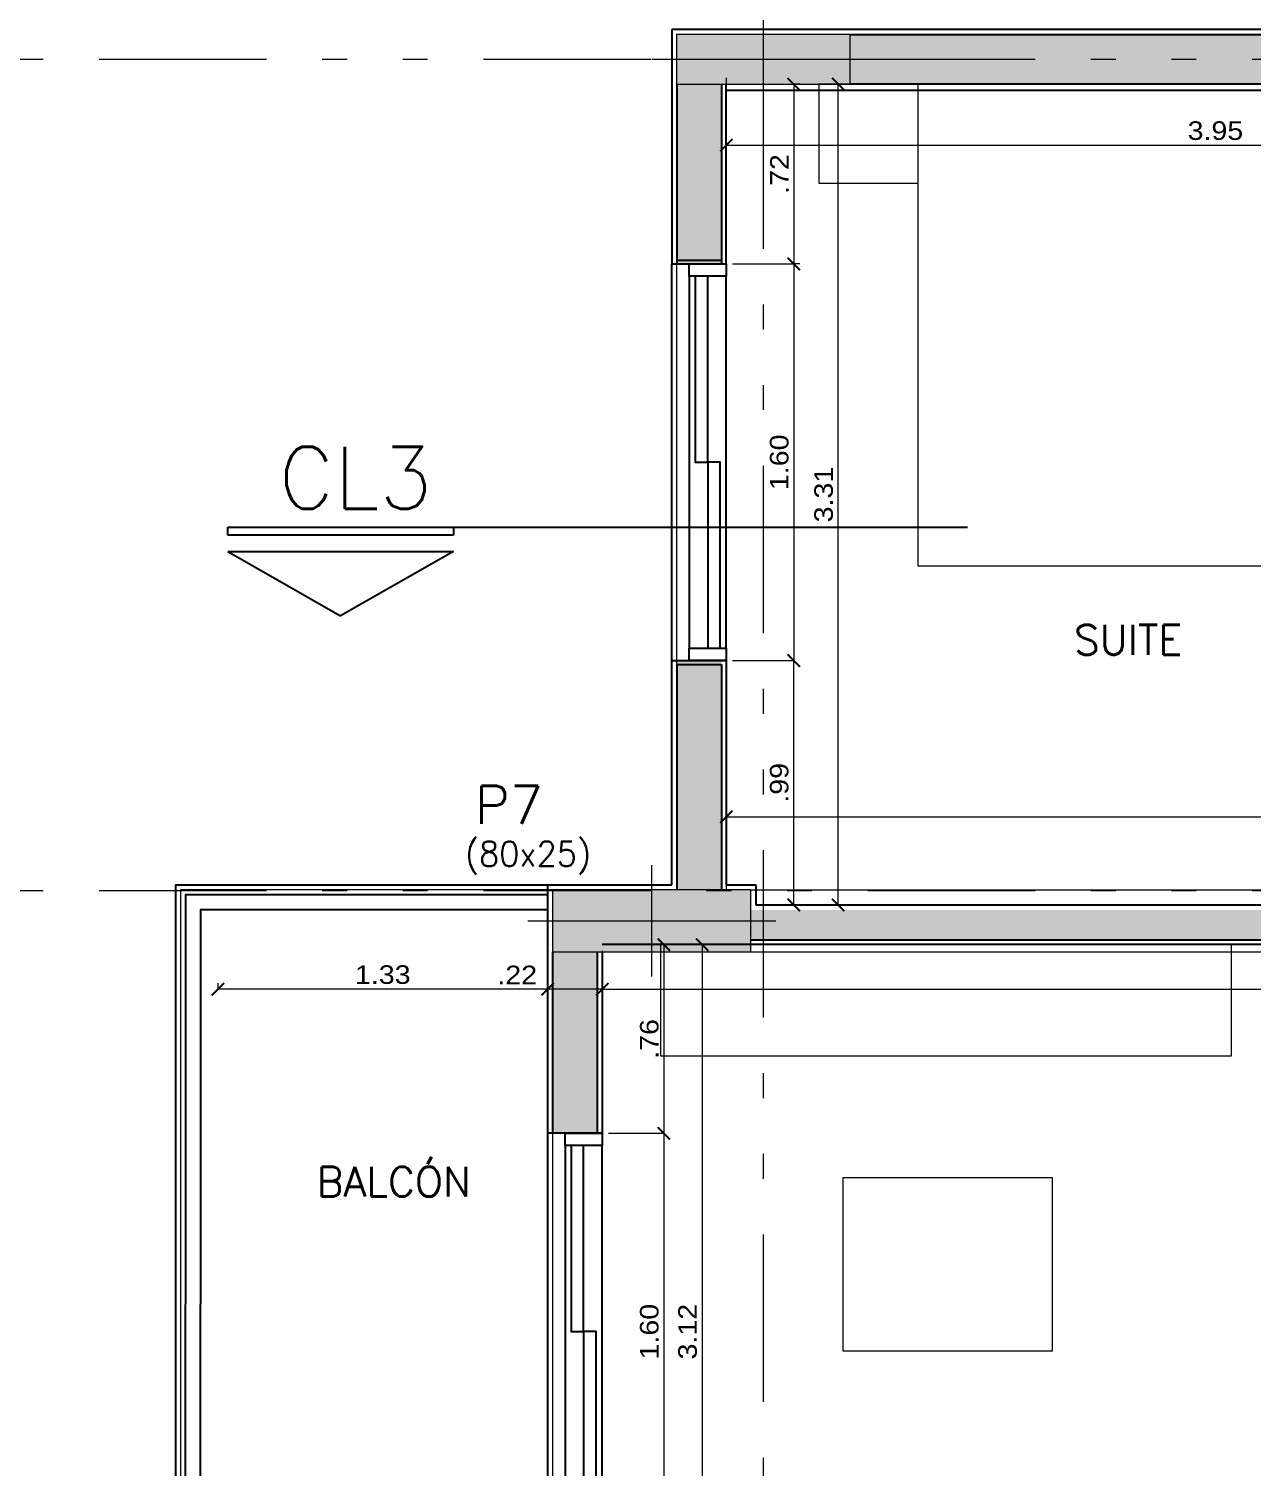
# Model space of a CAD drawing. Header units: metres. Extents: x 219 to 707, y -561 to -17.
# Drawn here: x 338.63 to 343.57, y -126.1 to -120.3 of the extents above; entities that cross this region are included whole.
import ezdxf
from ezdxf.enums import TextEntityAlignment as Align

# ---------------------------------------------------------------- set-up
doc = ezdxf.new("R2010")
doc.units = ezdxf.units.M
doc.linetypes.add('CYPE_RAYAPUNTOPUNTO', pattern=[0.45, 0.225, -0.075, 0, -0.075, 0, -0.075])
for name, color, linetype in [('A-Aberturas', 2, 'Continuous'), ('A-Balcon', 1, 'Continuous'), ('A-Muros', 4, 'Continuous'), ('A-Revoques', 1, 'Continuous'), ('A-Texto', 3, 'Continuous'), ('Dr Ejes en bloque', 4, 'Continuous'), ('TCOTA', 1, 'Continuous')]:
    doc.layers.add(name, color=color, linetype=linetype)
for name, color, linetype, lineweight in [('A-Equipamiento', 251, 'Continuous', 5), ('COTAS_REPLANTEO', 7, 'CYPE_RAYAPUNTOPUNTO', 0), ('MUR_CARAS_HORMIGON', 1, 'Continuous', 20), ('PILAR_DIM', 253, 'Continuous', 0), ('PILAR_EJES', 1, 'Continuous', 0), ('PILAR_HORMIGON', 5, 'Continuous', 20), ('PILAR_REF', 253, 'Continuous', 0), ('VIG_CARAS', 253, 'Continuous', 9)]:
    doc.layers.add(name, color=color, linetype=linetype, lineweight=lineweight)
doc.layers.add('M3- Muro Hueco 15', color=113, linetype='Continuous', transparency=0.7)
doc.layers.add('M4-Muro Hueco 22', color=42, linetype='Continuous', transparency=0.5)
doc.styles.add('1-50', font='arial.ttf', dxfattribs={"width": 1.1, "height": 0.075})
doc.styles.add('CYPETXT', font='romans', dxfattribs={"height": 0.2})
doc.styles.add('T12', font='romans.shx', dxfattribs={"height": 0.12})
doc.styles.add('T25', font='romans.shx', dxfattribs={"height": 0.25})
doc.dimstyles.new('1-50', dxfattribs={"dimscale": 0, "dimtxt": 0.075, "dimasz": 0.05, "dimexe": 0, "dimexo": 0.025, "dimgap": 0.02, "dimtad": 1, "dimzin": 4, "dimdsep": 46, "dimtxsty": '1-50', "dimblk": 'ARCHTICK', "dimcen": 0.09, "dimclrd": 256, "dimclre": 8, "dimclrt": 2, "dimadec": 0, "dimazin": 3, "dimtfac": 1, "dimtofl": 0, "dimtmove": 2, "dimatfit": 3, "dimldrblk": 'OPEN90', "dimfxl": 1, "dimtolj": 1, "dimtzin": 0, "dimlwd": 18, "dimlwe": 18, "dimarcsym": 0})

# ---------------------------------------------------------------- blocks, each defined once
blk = doc.blocks.new('A$Cdcc540ea')
for points in [[(-0.15, -0.1), (0, -0.1), (0, -0.15), (-0.15, -0.15), (-0.15, -0.1)], [(-0.15, -1.65), (0, -1.65), (0, -1.7), (-0.15, -1.7), (-0.15, -1.65)]]:
    blk.add_lwpolyline(points)
at = {"color": 1}
blk.add_lwpolyline([(-0.15, -1.65), (0, -1.65), (0, -0.15), (-0.15, -0.15)], close=True, dxfattribs=at)
for points in [[(-0.075, -0.9), (-0.075, -0.15), (-0.125, -0.15), (-0.125, -0.9)], [(-0.025, -1.65), (-0.025, -0.9), (-0.075, -0.9), (-0.075, -1.65)]]:
    blk.add_lwpolyline(points, close=True)
blk = doc.blocks.new('_ArchTick')
at = {"color": 0, "linetype": 'ByBlock', "const_width": 0.15}
blk.add_lwpolyline([(-0.5, -0.5), (0.5, 0.5)], dxfattribs=at)
blk = doc.blocks.new('*D327')
at = {"layer": 'Defpoints', "color": 0, "transparency": 16777216}
for p in [(341.4459, -122.8487), (341.7178, -122.8487), (341.637, -123.8339)]:
    blk.add_point(p, dxfattribs=at)
at = {"layer": 'TCOTA', "color": 8, "lineweight": 18, "transparency": 16777216}
for p, q in [((341.4709, -122.8487), (341.7178, -122.8487)), ((341.662, -123.8339), (341.7178, -123.8339))]:
    blk.add_line(p, q, dxfattribs=at)
at = {"layer": 'TCOTA', "lineweight": 18, "transparency": 16777216}
blk.add_line((341.7178, -123.8339), (341.7178, -122.8487), dxfattribs=at)
at = {"layer": 'TCOTA', "lineweight": 18, "transparency": 16777216, "xscale": 0.05, "yscale": 0.05, "zscale": 0.05}
for p, rotation in [((341.7178, -122.8487), 90), ((341.7178, -123.8339), 270)]:
    blk.add_blockref('_ArchTick', p, dxfattribs=dict(at, rotation=rotation))
at = {"layer": 'TCOTA', "color": 2, "transparency": 16777216, "insert": (341.6595, -123.3413), "char_height": 0.075, "attachment_point": 5, "rotation": 90, "style": '1-50'}
blk.add_mtext('\\A1;.99', dxfattribs=at)
blk = doc.blocks.new('_Open90')
at = {"color": 0, "linetype": 'ByBlock', "lineweight": -2}
for p, q in [((0, 0), (-1, 0)), ((-0.5, 0.5), (0, 0)), ((0, 0), (-0.5, -0.5))]:
    blk.add_line(p, q, dxfattribs=at)
blk = doc.blocks.new('*D328')
at = {"layer": 'Defpoints', "color": 0, "transparency": 16777216}
for p in [(341.4459, -121.2487), (341.4459, -122.8487), (341.7178, -122.8487)]:
    blk.add_point(p, dxfattribs=at)
at = {"layer": 'TCOTA', "color": 8, "lineweight": 18, "transparency": 16777216}
for p, q in [((341.4709, -121.2487), (341.7178, -121.2487)), ((341.4709, -122.8487), (341.7178, -122.8487))]:
    blk.add_line(p, q, dxfattribs=at)
at = {"layer": 'TCOTA', "lineweight": 18, "transparency": 16777216}
blk.add_line((341.7178, -121.2487), (341.7178, -122.8487), dxfattribs=at)
at = {"layer": 'TCOTA', "lineweight": 18, "transparency": 16777216, "xscale": 0.05, "yscale": 0.05, "zscale": 0.05}
for p, rotation in [((341.7178, -121.2487), 90), ((341.7178, -122.8487), 270)]:
    blk.add_blockref('_ArchTick', p, dxfattribs=dict(at, rotation=rotation))
at = {"layer": 'TCOTA', "color": 2, "transparency": 16777216, "insert": (341.6595, -122.0487), "char_height": 0.075, "attachment_point": 5, "rotation": 90, "style": '1-50'}
blk.add_mtext('\\A1;1.60', dxfattribs=at)
blk = doc.blocks.new('*D329')
at = {"layer": 'Defpoints', "color": 0, "transparency": 16777216}
for p in [(341.7178, -120.5237), (341.7178, -121.2487), (341.7178, -121.2487)]:
    blk.add_point(p, dxfattribs=at)
at = {"layer": 'TCOTA', "color": 8, "lineweight": 18, "transparency": 16777216}
for p, q in [((341.7428, -120.5237), (341.7178, -120.5237)), ((341.7428, -121.2487), (341.7178, -121.2487))]:
    blk.add_line(p, q, dxfattribs=at)
at = {"layer": 'TCOTA', "lineweight": 18, "transparency": 16777216}
blk.add_line((341.7178, -120.5237), (341.7178, -121.2487), dxfattribs=at)
at = {"layer": 'TCOTA', "lineweight": 18, "transparency": 16777216, "xscale": 0.05, "yscale": 0.05, "zscale": 0.05}
for p, rotation in [((341.7178, -120.5237), 90), ((341.7178, -121.2487), 270)]:
    blk.add_blockref('_ArchTick', p, dxfattribs=dict(at, rotation=rotation))
at = {"layer": 'TCOTA', "color": 2, "transparency": 16777216, "insert": (341.6602, -120.8862), "char_height": 0.075, "attachment_point": 5, "rotation": 90, "style": '1-50'}
blk.add_mtext('\\A1;.72', dxfattribs=at)
blk = doc.blocks.new('*D330')
at = {"layer": 'Defpoints', "color": 0, "transparency": 16777216}
for p in [(341.4459, -120.4737), (345.3909, -120.524), (345.3909, -120.7702)]:
    blk.add_point(p, dxfattribs=at)
at = {"layer": 'TCOTA', "color": 8, "lineweight": 18, "transparency": 16777216}
for p, q in [((341.4459, -120.4987), (341.4459, -120.7702)), ((345.3909, -120.549), (345.3909, -120.7702))]:
    blk.add_line(p, q, dxfattribs=at)
at = {"layer": 'TCOTA', "lineweight": 18, "transparency": 16777216}
blk.add_line((341.4459, -120.7702), (345.3909, -120.7702), dxfattribs=at)
at = {"layer": 'TCOTA', "lineweight": 18, "transparency": 16777216, "xscale": 0.05, "yscale": 0.05, "zscale": 0.05, "rotation": 180}
blk.add_blockref('_ArchTick', (341.4459, -120.7702), dxfattribs=at)
at = {"layer": 'TCOTA', "lineweight": 18, "transparency": 16777216, "xscale": 0.05, "yscale": 0.05, "zscale": 0.05}
blk.add_blockref('_ArchTick', (345.3909, -120.7702), dxfattribs=at)
at = {"layer": 'TCOTA', "color": 2, "transparency": 16777216, "insert": (343.4184, -120.7118), "char_height": 0.075, "attachment_point": 5, "style": '1-50'}
blk.add_mtext('\\A1;3.95', dxfattribs=at)
blk = doc.blocks.new('*D341')
at = {"layer": 'Defpoints', "color": 0, "transparency": 16777216}
for p in [(346.789, -123.4784), (341.4459, -123.6454), (346.789, -123.6976)]:
    blk.add_point(p, dxfattribs=at)
at = {"layer": 'TCOTA', "color": 8, "lineweight": 18, "transparency": 16777216}
for p, q in [((341.4459, -123.6204), (341.4459, -123.4784)), ((346.789, -123.6726), (346.789, -123.4784))]:
    blk.add_line(p, q, dxfattribs=at)
at = {"layer": 'TCOTA', "lineweight": 18, "transparency": 16777216}
blk.add_line((341.4459, -123.4784), (346.789, -123.4784), dxfattribs=at)
at = {"layer": 'TCOTA', "lineweight": 18, "transparency": 16777216, "xscale": 0.05, "yscale": 0.05, "zscale": 0.05, "rotation": 180}
blk.add_blockref('_ArchTick', (341.4459, -123.4784), dxfattribs=at)
at = {"layer": 'TCOTA', "lineweight": 18, "transparency": 16777216, "xscale": 0.05, "yscale": 0.05, "zscale": 0.05}
blk.add_blockref('_ArchTick', (346.789, -123.4784), dxfattribs=at)
at = {"layer": 'TCOTA', "color": 2, "transparency": 16777216, "insert": (344.1174, -123.4201), "char_height": 0.075, "attachment_point": 5, "style": '1-50'}
blk.add_mtext('\\A1;5.34', dxfattribs=at)
blk = doc.blocks.new('*D344')
at = {"layer": 'Defpoints', "color": 0, "transparency": 16777216}
for p in [(341.897, -120.5237), (341.897, -120.5237), (341.897, -123.8339)]:
    blk.add_point(p, dxfattribs=at)
at = {"layer": 'TCOTA', "color": 8, "lineweight": 18, "transparency": 16777216}
for p, q in [((341.922, -120.5237), (341.897, -120.5237)), ((341.922, -123.8339), (341.897, -123.8339))]:
    blk.add_line(p, q, dxfattribs=at)
at = {"layer": 'TCOTA', "lineweight": 18, "transparency": 16777216}
blk.add_line((341.897, -123.8339), (341.897, -120.5237), dxfattribs=at)
at = {"layer": 'TCOTA', "lineweight": 18, "transparency": 16777216, "xscale": 0.05, "yscale": 0.05, "zscale": 0.05}
for p, rotation in [((341.897, -120.5237), 90), ((341.897, -123.8339), 270)]:
    blk.add_blockref('_ArchTick', p, dxfattribs=dict(at, rotation=rotation))
at = {"layer": 'TCOTA', "color": 2, "transparency": 16777216, "insert": (341.8387, -122.1788), "char_height": 0.075, "attachment_point": 5, "rotation": 90, "style": '1-50'}
blk.add_mtext('\\A1;3.31', dxfattribs=at)
blk = doc.blocks.new('*D356')
at = {"layer": 'Defpoints', "color": 0, "transparency": 16777216}
for p in [(340.9456, -124.7545), (340.9456, -126.3545), (341.1939, -126.3545)]:
    blk.add_point(p, dxfattribs=at)
at = {"layer": 'TCOTA', "color": 8, "lineweight": 18, "transparency": 16777216}
for p, q in [((340.9706, -124.7545), (341.1939, -124.7545)), ((340.9706, -126.3545), (341.1939, -126.3545))]:
    blk.add_line(p, q, dxfattribs=at)
at = {"layer": 'TCOTA', "lineweight": 18, "transparency": 16777216}
blk.add_line((341.1939, -124.7545), (341.1939, -126.3545), dxfattribs=at)
at = {"layer": 'TCOTA', "lineweight": 18, "transparency": 16777216, "xscale": 0.05, "yscale": 0.05, "zscale": 0.05}
for p, rotation in [((341.1939, -124.7545), 90), ((341.1939, -126.3545), 270)]:
    blk.add_blockref('_ArchTick', p, dxfattribs=dict(at, rotation=rotation))
at = {"layer": 'TCOTA', "color": 2, "transparency": 16777216, "insert": (341.1356, -125.5545), "char_height": 0.075, "attachment_point": 5, "rotation": 90, "style": '1-50'}
blk.add_mtext('\\A1;1.60', dxfattribs=at)
blk = doc.blocks.new('*D357')
at = {"layer": 'Defpoints', "color": 0, "transparency": 16777216}
for p in [(340.9456, -123.9939), (340.9456, -124.7545), (341.1939, -124.7545)]:
    blk.add_point(p, dxfattribs=at)
at = {"layer": 'TCOTA', "color": 8, "lineweight": 18, "transparency": 16777216}
for p, q in [((340.9706, -123.9939), (341.1939, -123.9939)), ((340.9706, -124.7545), (341.1939, -124.7545))]:
    blk.add_line(p, q, dxfattribs=at)
at = {"layer": 'TCOTA', "lineweight": 18, "transparency": 16777216}
blk.add_line((341.1939, -123.9939), (341.1939, -124.7545), dxfattribs=at)
at = {"layer": 'TCOTA', "lineweight": 18, "transparency": 16777216, "xscale": 0.05, "yscale": 0.05, "zscale": 0.05}
for p, rotation in [((341.1939, -123.9939), 90), ((341.1939, -124.7545), 270)]:
    blk.add_blockref('_ArchTick', p, dxfattribs=dict(at, rotation=rotation))
at = {"layer": 'TCOTA', "color": 2, "transparency": 16777216, "insert": (341.1356, -124.3742), "char_height": 0.075, "attachment_point": 5, "rotation": 90, "style": '1-50'}
blk.add_mtext('\\A1;.76', dxfattribs=at)
blk = doc.blocks.new('*D358')
at = {"layer": 'Defpoints', "color": 0, "transparency": 16777216}
for p in [(346.899, -123.7741), (340.9456, -123.9939), (346.899, -124.1737)]:
    blk.add_point(p, dxfattribs=at)
at = {"layer": 'TCOTA', "color": 8, "lineweight": 18, "transparency": 16777216}
for p, q in [((346.899, -123.7991), (346.899, -124.1737)), ((340.9456, -124.0189), (340.9456, -124.1737))]:
    blk.add_line(p, q, dxfattribs=at)
at = {"layer": 'TCOTA', "lineweight": 18, "transparency": 16777216}
blk.add_line((340.9456, -124.1737), (346.899, -124.1737), dxfattribs=at)
at = {"layer": 'TCOTA', "lineweight": 18, "transparency": 16777216, "xscale": 0.05, "yscale": 0.05, "zscale": 0.05, "rotation": 180}
blk.add_blockref('_ArchTick', (340.9456, -124.1737), dxfattribs=at)
at = {"layer": 'TCOTA', "lineweight": 18, "transparency": 16777216, "xscale": 0.05, "yscale": 0.05, "zscale": 0.05}
blk.add_blockref('_ArchTick', (346.899, -124.1737), dxfattribs=at)
at = {"layer": 'TCOTA', "color": 2, "transparency": 16777216, "insert": (343.9223, -124.1154), "char_height": 0.075, "attachment_point": 5, "style": '1-50'}
blk.add_mtext('\\A1;5.95', dxfattribs=at)
blk = doc.blocks.new('*D373')
at = {"layer": 'Defpoints', "color": 0, "transparency": 16777216}
for p in [(341.3483, -123.9939), (341.3483, -127.1151), (341.3483, -127.1151)]:
    blk.add_point(p, dxfattribs=at)
at = {"layer": 'TCOTA', "color": 8, "lineweight": 18, "transparency": 16777216}
for p, q in [((341.3233, -123.9939), (341.3483, -123.9939)), ((341.3733, -127.1151), (341.3483, -127.1151))]:
    blk.add_line(p, q, dxfattribs=at)
at = {"layer": 'TCOTA', "lineweight": 18, "transparency": 16777216}
blk.add_line((341.3483, -123.9939), (341.3483, -127.1151), dxfattribs=at)
at = {"layer": 'TCOTA', "lineweight": 18, "transparency": 16777216, "xscale": 0.05, "yscale": 0.05, "zscale": 0.05}
for p, rotation in [((341.3483, -123.9939), 90), ((341.3483, -127.1151), 270)]:
    blk.add_blockref('_ArchTick', p, dxfattribs=dict(at, rotation=rotation))
at = {"layer": 'TCOTA', "color": 2, "transparency": 16777216, "insert": (341.29, -125.5545), "char_height": 0.075, "attachment_point": 5, "rotation": 90, "style": '1-50'}
blk.add_mtext('\\A1;3.12', dxfattribs=at)
blk = doc.blocks.new('*D374')
at = {"layer": 'Defpoints', "color": 0, "transparency": 16777216}
for p in [(340.7256, -124.1737), (340.7256, -124.1737), (340.9456, -124.1737)]:
    blk.add_point(p, dxfattribs=at)
at = {"layer": 'TCOTA', "color": 8, "lineweight": 18, "transparency": 16777216}
for p, q in [((340.7256, -124.1487), (340.7256, -124.1737)), ((340.9456, -124.1487), (340.9456, -124.1737))]:
    blk.add_line(p, q, dxfattribs=at)
at = {"layer": 'TCOTA', "lineweight": 18, "transparency": 16777216}
blk.add_line((340.9456, -124.1737), (340.7256, -124.1737), dxfattribs=at)
at = {"layer": 'TCOTA', "lineweight": 18, "transparency": 16777216, "xscale": 0.05, "yscale": 0.05, "zscale": 0.05, "rotation": 180}
blk.add_blockref('_ArchTick', (340.7256, -124.1737), dxfattribs=at)
at = {"layer": 'TCOTA', "lineweight": 18, "transparency": 16777216, "xscale": 0.05, "yscale": 0.05, "zscale": 0.05}
blk.add_blockref('_ArchTick', (340.9456, -124.1737), dxfattribs=at)
at = {"layer": 'TCOTA', "color": 2, "transparency": 16777216, "insert": (340.6027, -124.116), "char_height": 0.075, "attachment_point": 5, "style": '1-50'}
blk.add_mtext('\\A1;.22', dxfattribs=at)
blk = doc.blocks.new('*D375')
at = {"layer": 'Defpoints', "color": 0, "transparency": 16777216}
for p in [(339.3954, -124.1737), (339.3954, -124.1737), (340.7256, -124.1737)]:
    blk.add_point(p, dxfattribs=at)
at = {"layer": 'TCOTA', "color": 8, "lineweight": 18, "transparency": 16777216}
for p, q in [((339.3954, -124.1487), (339.3954, -124.1737)), ((340.7256, -124.1487), (340.7256, -124.1737))]:
    blk.add_line(p, q, dxfattribs=at)
at = {"layer": 'TCOTA', "lineweight": 18, "transparency": 16777216}
blk.add_line((340.7256, -124.1737), (339.3954, -124.1737), dxfattribs=at)
at = {"layer": 'TCOTA', "lineweight": 18, "transparency": 16777216, "xscale": 0.05, "yscale": 0.05, "zscale": 0.05, "rotation": 180}
blk.add_blockref('_ArchTick', (339.3954, -124.1737), dxfattribs=at)
at = {"layer": 'TCOTA', "lineweight": 18, "transparency": 16777216, "xscale": 0.05, "yscale": 0.05, "zscale": 0.05}
blk.add_blockref('_ArchTick', (340.7256, -124.1737), dxfattribs=at)
at = {"layer": 'TCOTA', "color": 2, "transparency": 16777216, "insert": (340.0605, -124.1153), "char_height": 0.075, "attachment_point": 5, "style": '1-50'}
blk.add_mtext('\\A1;1.33', dxfattribs=at)
blk = doc.blocks.new('Ejes del pilar')
at = {"layer": 'PILAR_EJES'}
for p, q in [((0, -0.5), (0, 0.5)), ((-0.5, 0), (0.5, 0))]:
    blk.add_line(p, q, dxfattribs=at)
blk = doc.blocks.new('A$Ce77abe1e')
h = blk.add_hatch(color=253)
h.dxf.hatch_style = 1
h.paths.add_polyline_path([(-0.35, -0.1), (0.35, -0.1), (0.35, 0.1), (-0.35, 0.1)])
h.paths.add_polyline_path([(4.525, -0.1004), (5.325, -0.1004), (5.325, 0.0996), (4.525, 0.0996)])
h.paths.add_polyline_path([(4.7997, -3.6492), (5.4997, -3.6492), (5.4997, -3.3492), (4.7997, -3.3492)])
h.paths.add_polyline_path([(-0.8503, -3.5992), (-0.0503, -3.5992), (-0.0503, -3.3492), (-0.8503, -3.3492)])
h.paths.add_polyline_path([(-0.8508, -9.9381), (-0.1508, -9.9381), (-0.1508, -9.6381), (-0.8508, -9.6381)])
h.paths.add_polyline_path([(4.7992, -10.4381), (5.0992, -10.4381), (5.0992, -9.6381), (4.7992, -9.6381)])
h.paths.add_polyline_path([(-0.3511, -13.9003), (-0.0511, -13.9003), (-0.0511, -13.3003), (-0.3511, -13.3003)])
h.paths.add_polyline_path([(4.7989, -13.9003), (5.0989, -13.9003), (5.0989, -13.3003), (4.7989, -13.3003)])
h.paths.add_polyline_path([(10.048, -13.9003), (10.348, -13.9003), (10.348, -13.3003), (10.048, -13.3003)])
h.paths.add_polyline_path([(10.0492, -10.3381), (10.3992, -10.3381), (10.3992, -9.6381), (10.0492, -9.6381)])
h.paths.add_polyline_path([(13.0992, -10.3381), (13.3992, -10.3381), (13.3992, -9.6381), (13.0992, -9.6381)])
h.paths.add_polyline_path([(13.0989, -13.9003), (13.3989, -13.9003), (13.3989, -13.2003), (13.0989, -13.2003)])
h.paths.add_polyline_path([(17.7502, -13.9003), (18.4502, -13.9003), (18.4502, -13.6003), (17.7502, -13.6003)])
h.paths.add_polyline_path([(23.15, -13.9003), (23.45, -13.9003), (23.45, -13.3003), (23.15, -13.3003)])
h.paths.add_polyline_path([(23.15, -10.3381), (23.45, -10.3381), (23.45, -9.6381), (23.15, -9.6381)])
h.paths.add_polyline_path([(23.1497, -3.5519), (23.4497, -3.5519), (23.4497, -2.8519), (23.1497, -2.8519)])
h.paths.add_polyline_path([(22.85, -0.2), (23.45, -0.2), (23.45, 0.1), (22.85, 0.1)])
h.paths.add_polyline_path([(13.6997, -4.05), (13.9997, -4.05), (13.9997, -3.35), (13.6997, -3.35)])
h.paths.add_polyline_path([(16.4997, -4.0492), (16.7997, -4.0492), (16.7997, -3.3492), (16.4997, -3.3492)])
h.paths.add_polyline_path([(9.5497, -3.6492), (10.2497, -3.6492), (10.2497, -3.3492), (9.5497, -3.3492)])
h.paths.add_polyline_path([(9.55, -0.2), (10.25, -0.2), (10.25, 0.1), (9.55, 0.1)])
at = {"layer": 'PILAR_HORMIGON'}
h = blk.add_hatch(color=253, dxfattribs=at)
h.dxf.hatch_style = 1
h.paths.add_polyline_path([(13.6998, -0.1), (14.3998, -0.1), (14.3998, 0.1), (13.6998, 0.1)], flags=17)
h.paths.add_polyline_path([(23.15, -13.9003), (23.45, -13.9003), (23.45, -13.3003), (23.15, -13.3003)], flags=17)
h.paths.add_polyline_path([(17.7502, -13.9003), (18.4502, -13.9003), (18.4502, -13.6003), (17.7502, -13.6003)], flags=17)
h.paths.add_polyline_path([(13.0989, -13.9003), (13.3989, -13.9003), (13.3989, -13.2003), (13.0989, -13.2003)], flags=17)
h.paths.add_polyline_path([(10.048, -13.9003), (10.348, -13.9003), (10.348, -13.3003), (10.048, -13.3003)], flags=17)
h.paths.add_polyline_path([(4.7989, -13.9003), (5.0989, -13.9003), (5.0989, -13.3003), (4.7989, -13.3003)], flags=17)
h.paths.add_polyline_path([(-0.3511, -13.9003), (-0.0511, -13.9003), (-0.0511, -13.3003), (-0.3511, -13.3003)], flags=17)
h.paths.add_polyline_path([(23.15, -10.3381), (23.45, -10.3381), (23.45, -9.6381), (23.15, -9.6381)], flags=17)
h.paths.add_polyline_path([(13.0992, -10.3381), (13.3992, -10.3381), (13.3992, -9.6381), (13.0992, -9.6381)], flags=17)
h.paths.add_polyline_path([(10.0492, -10.3381), (10.3992, -10.3381), (10.3992, -9.6381), (10.0492, -9.6381)], flags=17)
h.paths.add_polyline_path([(4.7992, -10.4381), (5.0992, -10.4381), (5.0992, -9.6381), (4.7992, -9.6381)], flags=17)
h.paths.add_polyline_path([(-0.8508, -9.9381), (-0.1508, -9.9381), (-0.1508, -9.6381), (-0.8508, -9.6381)], flags=17)
h.paths.add_polyline_path([(23.1497, -3.5519), (23.4497, -3.5519), (23.4497, -2.8519), (23.1497, -2.8519)], flags=17)
h.paths.add_polyline_path([(16.4997, -4.0492), (16.7997, -4.0492), (16.7997, -3.3492), (16.4997, -3.3492)], flags=17)
h.paths.add_polyline_path([(13.6997, -4.05), (13.9997, -4.05), (13.9997, -3.35), (13.6997, -3.35)], flags=17)
h.paths.add_polyline_path([(9.5497, -3.6492), (10.2497, -3.6492), (10.2497, -3.3492), (9.5497, -3.3492)], flags=17)
h.paths.add_polyline_path([(4.7997, -3.6492), (5.4997, -3.6492), (5.4997, -3.3492), (4.7997, -3.3492)], flags=17)
h.paths.add_polyline_path([(-0.8503, -3.5992), (-0.0503, -3.5992), (-0.0503, -3.3492), (-0.8503, -3.3492)], flags=17)
h.paths.add_polyline_path([(22.85, -0.2), (23.45, -0.2), (23.45, 0.1), (22.85, 0.1)], flags=17)
h.paths.add_polyline_path([(16.5, -0.1), (17.2, -0.1), (17.2, 0.1), (16.5, 0.1)], flags=17)
h.paths.add_polyline_path([(9.55, -0.2), (10.25, -0.2), (10.25, 0.1), (9.55, 0.1)], flags=17)
h.paths.add_polyline_path([(4.525, -0.1004), (5.325, -0.1004), (5.325, 0.0996), (4.525, 0.0996)], flags=17)
h.paths.add_polyline_path([(-0.35, -0.1), (0.35, -0.1), (0.35, 0.1), (-0.35, 0.1)], flags=17)
h.paths.add_polyline_path([(16.4997, -4.0492), (16.7997, -4.0492), (16.7997, -3.3492), (16.4997, -3.3492)], flags=0)
h.paths.add_polyline_path([(13.6997, -4.05), (13.9997, -4.05), (13.9997, -3.35), (13.6997, -3.35)], flags=0)
h.paths.add_polyline_path([(16.5, -0.1), (17.2, -0.1), (17.2, 0.1), (16.5, 0.1)])
h.paths.add_polyline_path([(13.6998, -0.1), (14.3998, -0.1), (14.3998, 0.1), (13.6998, 0.1)])
h.paths.add_polyline_path([(13.6998, -0.1), (14.3998, -0.1), (14.3998, 0.1), (13.6998, 0.1)], flags=17)
h.paths.add_polyline_path([(23.15, -13.9003), (23.45, -13.9003), (23.45, -13.3003), (23.15, -13.3003)], flags=17)
h.paths.add_polyline_path([(17.7502, -13.9003), (18.4502, -13.9003), (18.4502, -13.6003), (17.7502, -13.6003)], flags=17)
h.paths.add_polyline_path([(13.0989, -13.9003), (13.3989, -13.9003), (13.3989, -13.2003), (13.0989, -13.2003)], flags=17)
h.paths.add_polyline_path([(10.048, -13.9003), (10.348, -13.9003), (10.348, -13.3003), (10.048, -13.3003)], flags=17)
h.paths.add_polyline_path([(4.7989, -13.9003), (5.0989, -13.9003), (5.0989, -13.3003), (4.7989, -13.3003)], flags=17)
h.paths.add_polyline_path([(-0.3511, -13.9003), (-0.0511, -13.9003), (-0.0511, -13.3003), (-0.3511, -13.3003)], flags=17)
h.paths.add_polyline_path([(23.15, -10.3381), (23.45, -10.3381), (23.45, -9.6381), (23.15, -9.6381)], flags=17)
h.paths.add_polyline_path([(13.0992, -10.3381), (13.3992, -10.3381), (13.3992, -9.6381), (13.0992, -9.6381)], flags=17)
h.paths.add_polyline_path([(10.0492, -10.3381), (10.3992, -10.3381), (10.3992, -9.6381), (10.0492, -9.6381)], flags=17)
h.paths.add_polyline_path([(4.7992, -10.4381), (5.0992, -10.4381), (5.0992, -9.6381), (4.7992, -9.6381)], flags=17)
h.paths.add_polyline_path([(-0.8508, -9.9381), (-0.1508, -9.9381), (-0.1508, -9.6381), (-0.8508, -9.6381)], flags=17)
h.paths.add_polyline_path([(23.1497, -3.5519), (23.4497, -3.5519), (23.4497, -2.8519), (23.1497, -2.8519)], flags=17)
h.paths.add_polyline_path([(16.4997, -4.0492), (16.7997, -4.0492), (16.7997, -3.3492), (16.4997, -3.3492)], flags=17)
h.paths.add_polyline_path([(13.6997, -4.05), (13.9997, -4.05), (13.9997, -3.35), (13.6997, -3.35)], flags=17)
h.paths.add_polyline_path([(9.5497, -3.6492), (10.2497, -3.6492), (10.2497, -3.3492), (9.5497, -3.3492)], flags=17)
h.paths.add_polyline_path([(4.7997, -3.6492), (5.4997, -3.6492), (5.4997, -3.3492), (4.7997, -3.3492)], flags=17)
h.paths.add_polyline_path([(-0.8503, -3.5992), (-0.0503, -3.5992), (-0.0503, -3.3492), (-0.8503, -3.3492)], flags=17)
h.paths.add_polyline_path([(22.85, -0.2), (23.45, -0.2), (23.45, 0.1), (22.85, 0.1)], flags=17)
h.paths.add_polyline_path([(16.5, -0.1), (17.2, -0.1), (17.2, 0.1), (16.5, 0.1)], flags=17)
h.paths.add_polyline_path([(9.55, -0.2), (10.25, -0.2), (10.25, 0.1), (9.55, 0.1)], flags=17)
h.paths.add_polyline_path([(4.525, -0.1004), (5.325, -0.1004), (5.325, 0.0996), (4.525, 0.0996)], flags=17)
h.paths.add_polyline_path([(-0.35, -0.1), (0.35, -0.1), (0.35, 0.1), (-0.35, 0.1)], flags=17)
at = {"layer": 'MUR_CARAS_HORMIGON'}
blk.add_lwpolyline([(-0.8503, -3.3492), (-2.3503, -3.3492), (-2.3503, -6.6992), (-0.8506, -6.6992)], dxfattribs=at)
at = {"layer": 'PILAR_HORMIGON'}
for points in [[(-0.35, -0.1), (0.35, -0.1), (0.35, 0.1), (-0.35, 0.1), (-0.35, -0.1)], [(-0.35, -0.1), (0.35, -0.1), (0.35, 0.1), (-0.35, 0.1), (-0.35, -0.1)], [(-0.8503, -3.5992), (-0.0503, -3.5992), (-0.0503, -3.3492), (-0.8503, -3.3492), (-0.8503, -3.5992)], [(-0.8503, -3.5992), (-0.0503, -3.5992), (-0.0503, -3.3492), (-0.8503, -3.3492), (-0.8503, -3.5992)]]:
    blk.add_lwpolyline(points, close=True, dxfattribs=at)
at = {"layer": 'VIG_CARAS'}
for points in [[(0.35, 0.1), (4.525, 0.0996)], [(-0.35, -0.1), (-0.35, -3.3492)], [(-0.15, -0.1), (-0.15, -3.3492)], [(0.35, -0.1), (4.525, -0.1004)], [(-0.0503, -3.3492), (4.7997, -3.3492)], [(-0.8503, -3.5992), (-0.8508, -9.6381)], [(-0.6503, -3.5992), (-0.6503, -9.6381)], [(-0.0503, -3.5992), (4.7997, -3.5992)]]:
    blk.add_lwpolyline(points, dxfattribs=at)
at = {"layer": 'PILAR_EJES', "xscale": 0.9000000000000001, "yscale": 0.4}
blk.add_blockref('Ejes del pilar', (0, 0), dxfattribs=at)
at = {"layer": 'PILAR_EJES', "yscale": 0.4500000000000001}
blk.add_blockref('Ejes del pilar', (-0.4503, -3.4742), dxfattribs=at)
at = {"layer": 'PILAR_DIM', "lineweight": 0, "style": 'CYPETXT', "width": 0.882521}
blk.add_text('(80x25)', height=0.1, dxfattribs=at).set_placement((-1.2036, -3.2539), (-0.6951, -3.2539), align=Align.FIT)
blk.add_text('(80x25)', height=0.1, dxfattribs=at).set_placement((-1.2036, -3.2539), (-0.6951, -3.2539), align=Align.FIT)
at = {"layer": 'PILAR_REF', "style": 'CYPETXT', "width": 0.99744}
blk.add_text('P7', height=0.15333, dxfattribs=at).set_placement((-1.1646, -3.0826), (-0.8879, -3.0826), align=Align.FIT)
blk = doc.blocks.new('DSADADASDAS')
at = {"layer": 'COTAS_REPLANTEO', "ltscale": 3}
for p, q in [((115.8777, 125.9327, -0.525), (115.8777, 146.4778, -0.525)), ((110.0984, 143.7469, -0.525), (141.6696, 143.7469, -0.525)), ((110.0984, 140.3953, -0.525), (141.6696, 140.3953, -0.525))]:
    blk.add_line(p, q, dxfattribs=at)
blk = doc.blocks.new('Flecha2')
for p, q in [((-0.35, -0.2), (0, 0)), ((0.35, -0.2), (0, 0)), ((-0.35, -0.2), (0.35, -0.2)), ((0.35, -0.25), (-0.35, -0.25)), ((-0.35, -0.25), (-0.35, -0.275)), ((0.35, -0.275), (0.35, -0.25)), ((-0.35, -0.275), (0.35, -0.275))]:
    blk.add_line(p, q)

msp = doc.modelspace()

# ---------------------------------------------------------------- hatches: boundary and pattern name
at = {"layer": 'M3- Muro Hueco 15', "transparency": 33554687}
h = msp.add_hatch(color=256, dxfattribs=at)
h.dxf.hatch_style = 1
h.paths.add_polyline_path([(346.3935, -123.9739), (346.3935, -123.8539), (341.5456, -123.8539), (341.5456, -123.9739)])
at = {"layer": 'M4-Muro Hueco 22', "transparency": 33554687}
h = msp.add_hatch(color=256, dxfattribs=at)
h.dxf.hatch_style = 1
h.paths.add_polyline_path([(341.4259, -120.5237), (341.2459, -120.5237), (341.2459, -121.2487), (341.4259, -121.2487)])
h.paths.add_polyline_path([(341.4259, -122.8487), (341.2459, -122.8487), (341.2459, -123.7729), (341.4259, -123.7729)])
h.paths.add_polyline_path([(346.1206, -120.3241), (341.9456, -120.3237), (341.9456, -120.5237), (346.1206, -120.5237)])
h.paths.add_polyline_path([(351.1456, -120.3246), (346.9206, -120.3242), (346.9206, -120.5042), (347.1309, -120.524), (351.1456, -120.5244)])
h.paths.add_polyline_path([(340.9256, -127.2551), (340.9256, -127.0951), (340.9256, -126.3545), (340.7456, -126.3545), (340.7456, -127.8728), (340.9256, -127.8728)])
h.paths.add_polyline_path([(340.9256, -124.0229), (340.7456, -124.0229), (340.7456, -124.7545), (340.9256, -124.7545)])
h.paths.add_polyline_path([(340.9256, -129.4728), (340.7456, -129.4728), (340.7456, -130.0618), (340.9256, -130.0618)])
h.paths.add_polyline_path([(341.4248, -130.3618), (341.2448, -130.3618), (341.2448, -131.5342), (341.4248, -131.5342)])
h.paths.add_polyline_path([(341.4248, -133.1342), (341.2748, -133.1342), (341.2448, -133.1342), (341.2448, -133.7239), (341.4248, -133.7239)])
h.paths.add_polyline_path([(358.7959, -120.5257), (364.4456, -120.5257), (364.4456, -120.326), (358.7959, -120.326)])
h.paths.add_polyline_path([(364.8656, -120.526), (365.0456, -120.526), (365.0456, -121.0421), (364.8656, -121.0421)])
h.paths.add_polyline_path([(365.0456, -123.2756), (364.8656, -123.2756), (364.8655, -122.6421), (365.0455, -122.6421)])
h.paths.add_polyline_path([(365.3656, -123.7729), (365.5455, -123.7729), (365.5455, -124.6794), (365.3656, -124.6794)])
h.paths.add_polyline_path([(365.0456, -123.7753), (365.3656, -123.7753), (365.3656, -123.9706), (365.0456, -123.9706)])

# ---------------------------------------------------------------- linework, layer by layer
at = {"layer": 'A-Aberturas', "transparency": 33554687}
for p, q in [((341.2259, -122.8487), (341.2259, -121.2487)), ((340.7256, -126.3545), (340.7256, -124.7545))]:
    msp.add_line(p, q, dxfattribs=at)
at = {"layer": 'A-Balcon', "transparency": 33554687}
msp.add_lwpolyline([(340.7256, -127.1429), (339.2254, -127.1429), (339.2254, -123.7529), (340.7256, -123.7529)], dxfattribs=at)
at = {"layer": 'A-Balcon'}
for points in [[(340.7256, -123.7929), (339.2653, -123.7929), (339.2635, -127.0951), (340.7256, -127.0951)], [(340.7256, -123.8529), (339.3253, -123.8529), (339.3235, -127.0351), (340.7256, -127.0351)]]:
    msp.add_lwpolyline(points, dxfattribs=at)
at = {"layer": 'A-Equipamiento', "transparency": 33554687}
for points in [[(341.8194, -120.9237), (342.2194, -120.9237), (342.2194, -120.5237), (341.8194, -120.5237)], [(343.8225, -120.5237), (343.8225, -122.4674), (342.2194, -122.4674), (342.2194, -120.5237)], [(343.4823, -123.9939), (343.4823, -124.4439), (341.1821, -124.4438), (341.1821, -123.9938)], [(342.7599, -124.9327), (342.7599, -125.6327), (341.9177, -125.6327), (341.9177, -124.9327)]]:
    msp.add_lwpolyline(points, close=True, dxfattribs=at)
at = {"layer": 'A-Muros'}
for p, q in [((341.9438, -120.3237), (346.1206, -120.324)), ((345.4059, -120.5237), (341.9456, -120.5237)), ((341.2459, -121.2337), (341.4259, -121.2337)), ((341.2459, -122.8637), (341.4259, -122.8637)), ((340.9256, -124.7545), (340.7456, -124.7545))]:
    msp.add_line(p, q, dxfattribs=at)
at = {"layer": 'A-Muros', "transparency": 33554687}
for p, q in [((341.2459, -122.8637), (341.2459, -123.7729)), ((340.7456, -124.0229), (340.7456, -124.7545)), ((340.9256, -124.0229), (340.9256, -124.7545))]:
    msp.add_line(p, q, dxfattribs=at)
for points in [[(341.2459, -120.5237), (341.2459, -121.2487)], [(341.4259, -120.5237), (341.4259, -121.2487)], [(341.4259, -122.8637), (341.4259, -123.7729)], [(341.5456, -123.9739), (346.3935, -123.9739)]]:
    msp.add_lwpolyline(points, dxfattribs=at)
at = {"layer": 'A-Revoques', "transparency": 33554687}
for p, q in [((351.8609, -120.3047), (341.2259, -120.3037)), ((341.2259, -120.3037), (341.2259, -121.2487)), ((341.4459, -121.2487), (341.4459, -120.5237)), ((341.4459, -120.5487), (345.3909, -120.5487)), ((341.2259, -121.2487), (341.4459, -121.2487)), ((341.2259, -123.7529), (341.2259, -122.8487)), ((341.2259, -122.8487), (341.4459, -122.8487)), ((341.4459, -122.8487), (341.4459, -123.7529)), ((340.7256, -124.7545), (340.7256, -123.7529)), ((340.7256, -123.7529), (341.2259, -123.7529)), ((341.4459, -123.7529), (341.5656, -123.7529)), ((341.5656, -123.7529), (341.5656, -123.8339)), ((341.5656, -123.8339), (346.3756, -123.8339)), ((346.3935, -123.9939), (340.9456, -123.9939)), ((340.9456, -124.0229), (340.9456, -124.7545))]:
    msp.add_line(p, q, dxfattribs=at)
msp.add_lwpolyline([(340.9456, -124.7545), (340.7256, -124.7545)], dxfattribs=at)
at = {"layer": 'A-Texto'}
msp.add_line((339.4351, -122.3108), (342.4189, -122.3108), dxfattribs=at)

# ---------------------------------------------------------------- block references
msp.add_blockref('A$Ce77abe1e', (341.5956, -120.4237))
at = {"layer": 'A-Aberturas', "transparency": 33554687}
for p in [(341.4459, -121.1487), (340.9456, -124.6545)]:
    msp.add_blockref('A$Cdcc540ea', p, dxfattribs=at)
at = {"layer": 'A-Texto', "xscale": -1.3, "yscale": 1.3, "zscale": 1.3, "rotation": 180}
msp.add_blockref('Flecha2', (339.8901, -122.6683), dxfattribs=at)
at = {"layer": 'Dr Ejes en bloque'}
msp.add_blockref('DSADADASDAS', (225.7179, -264.1705, 0.525), dxfattribs=at)

# ---------------------------------------------------------------- texts
at = {"layer": 'A-Texto', "style": 'T25'}
msp.add_text('CL3', height=0.25, dxfattribs=at).set_placement((339.6396, -122.2359))
at = {"layer": 'A-Texto', "transparency": 33554687, "style": 'T12'}
for s, p in [('SUITE', (342.8486, -122.8246)), ('BALCÓN', (339.794, -125.0101))]:
    msp.add_text(s, height=0.12, dxfattribs=at).set_placement(p)

# ---------------------------------------------------------------- dimensions: what is measured, and where the dimension line sits
at = {"layer": 'TCOTA'}
for base, p1, p2, picture, middle in [((345.3909257749, -120.770165317), (341.4459257749, -120.473668725), (345.3909257749, -120.5240482345), '*D330', (343.4184257749, -120.7118467631)), ((346.789, -123.4784), (341.4459, -123.6454), (346.789, -123.6976), '*D341', (344.1174, -123.4201)), ((346.899, -124.1737), (340.9456, -123.9939), (346.899, -123.7741), '*D358', (343.9223, -124.1154)), ((339.3954, -124.1737), (340.7256, -124.1737), (339.3954, -124.1737), '*D375', (340.0605, -124.1153))]:
    dim = msp.add_linear_dim(base=base, p1=p1, p2=p2, dimstyle='1-50', override={"dimscale": 1}, dxfattribs=at)
    dim.commit()
    dim.dimension.update_dxf_attribs({"geometry": picture, "text_midpoint": middle})
for base, p1, p2, picture, middle in [((341.71783, -121.24865), (341.71783, -120.52367), (341.71783, -121.24865), '*D329', (341.66018, -120.88616)), ((341.897, -120.5237), (341.897, -123.8339), (341.897, -120.5237), '*D344', (341.8387, -122.1788)), ((341.7178, -122.8487), (341.4459, -121.2487), (341.4459, -122.8487), '*D328', (341.6595, -122.0487)), ((341.7178, -122.8487), (341.637, -123.8339), (341.4459, -122.8487), '*D327', (341.6595, -123.3413)), ((341.1939, -124.7545), (340.9456, -123.9939), (340.9456, -124.7545), '*D357', (341.1356, -124.3742)), ((341.3483, -127.1151), (341.3483, -123.9939), (341.3483, -127.1151), '*D373', (341.29, -125.5545)), ((341.1939, -126.3545), (340.9456, -124.7545), (340.9456, -126.3545), '*D356', (341.1356, -125.5545))]:
    dim = msp.add_linear_dim(base=base, p1=p1, p2=p2, angle=90, dimstyle='1-50', override={"dimscale": 1}, dxfattribs=at)
    dim.commit()
    dim.dimension.update_dxf_attribs({"geometry": picture, "text_midpoint": middle})
dim = msp.add_linear_dim(base=(340.7256, -124.1737), p1=(340.9456, -124.1737), p2=(340.7256, -124.1737), dimstyle='1-50', override={"dimscale": 1}, dxfattribs=at)
dim.commit()
dim.dimension.update_dxf_attribs({"geometry": '*D374', "text_midpoint": (340.6027, -124.116), "dimtype": 160})

doc.saveas('drawing.dxf')
